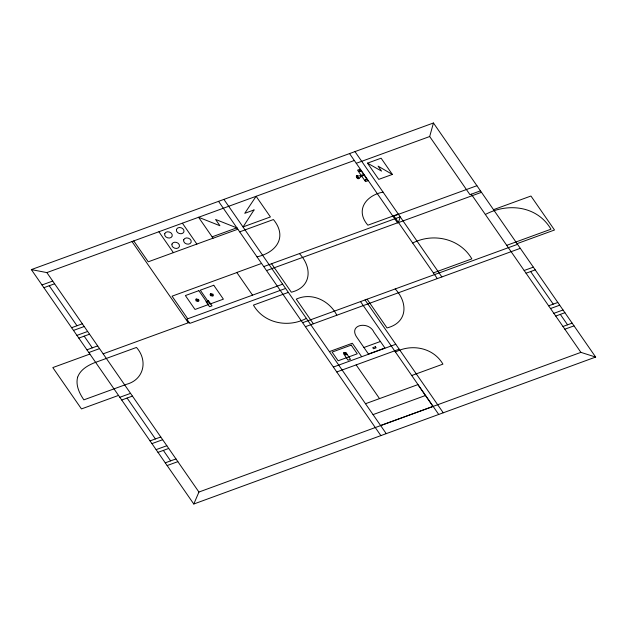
<?xml version="1.0" encoding="UTF-8"?>
<svg xmlns="http://www.w3.org/2000/svg" width="627" height="627" viewBox="0 0 627 627"><rect width="100%" height="100%" fill="white"/><g stroke="black" fill="none" stroke-linecap="round" stroke-linejoin="round"><path stroke-width="0.94" d="M480.47 190.843L469.968 194.668L429.683 136.529L433.445 122.986L31.35 269.602L193.79 504.014L595.65 357.061L433.445 122.986M193.79 504.014L198.931 492.046L580.9 352.366L595.65 357.061M31.35 269.602L46.86 272.596L354.349 160.473M356.301 163.286L429.683 136.529M367.5 163.145L381.098 158.184L392.353 174.424L378.747 179.377L367.5 163.145L381.537 171.108L378.105 166.155L392.353 174.424M41.993 284.964L52.723 281.053M358.362 171.296L360.886 170.379M43.882 287.691L54.612 283.78M363.699 174.447L360.149 175.74L356.277 176.085L356.7 177.77L358.135 178.773C360.251 178.068 361.395 175.137 364.381 175.427M364.655 180.38L367.195 179.494M212.13 236.849L236.881 227.82M213.047 238.174L148.238 261.812L133.755 240.909M237.852 229.216L213.094 238.244L198.563 217.271L219.928 225.728L215.57 219.434L236.951 227.922M239.679 231.857L273.435 219.544C287.683 236.967 276.413 252.563 256.999 256.851M383.034 192.105C366.105 195.342 354.874 210.069 367.861 225.195L398.278 214.105M71.611 327.702L82.333 323.791M73.492 330.421L84.222 326.51M261.569 263.45L236.818 272.479L252.532 295.152M236.873 272.549L172.064 296.179L187.724 318.79M476.912 185.71L393.936 215.97L437.325 278.592M263.755 266.593L400.222 216.832L398.451 222.483L266.522 270.59M76.925 335.374L87.655 331.464M78.814 338.102L89.543 334.191M481.481 192.309L397.573 222.906L349.537 153.584M86.926 349.811L97.655 345.9M88.815 352.531L99.544 348.62M89.88 354.067L52.809 367.579L81.463 408.929L118.527 395.41M282.652 284.172L186.799 319.127L189.762 323.407L285.622 288.451M493.512 209.669L530.951 196.024L554.495 229.999L517.063 243.652M103.157 353.832L189.127 322.482M485.345 214.481C507.87 202.497 537.315 205.805 550.968 229.208L506.734 245.337M412.691 243.041C433.179 232.515 459.983 238.464 471.849 258.88L433.382 272.902M288.342 292.386L253.433 305.114C264.053 323.532 288.255 328.007 306.368 318.398M302.629 322.701L517.541 244.342M305.404 326.698L520.308 248.331M119.828 397.283L130.557 393.372M121.716 400.01L132.438 396.099M524.164 270.496L533.342 267.149M526.053 273.223L535.239 269.869M329.387 351.614L352.327 343.243L361.607 356.63M363.926 347.499L380.424 341.488L384.947 348.016L368.449 354.028L357.445 338.149C347.084 324.574 368.692 320.475 373.896 332.145L380.424 341.488M333.368 367.054L395.786 344.294M336.762 371.952L399.18 349.192M150.049 440.899L160.778 436.988M395.472 352.045C411.759 343.471 433.406 347.664 442.928 364.138L411.735 375.51M151.938 443.626L162.667 439.715M548.641 305.811L557.818 302.465M156.107 449.637L166.837 445.726M550.53 308.539L559.707 305.192M157.996 452.365L168.718 448.454M553.853 313.328L563.03 309.981M555.741 316.055L564.919 312.708M165.254 462.836L175.975 458.925M167.135 465.555L177.864 461.644M562.968 326.479L572.145 323.132M564.849 329.206L574.026 325.86M365.494 403.725L417.896 384.617L432.998 406.414M373.041 414.619L425.443 395.512M380.597 425.514L433.139 406.398M530.646 271.546L553.233 304.142M560.326 314.378L567.553 324.81M471.285 194.19L580.9 352.366M354.968 151.601L441.863 276.938M361.183 175.364L357.562 170.136L360.078 169.219L368.025 180.694L365.51 181.611L361.865 176.344M360.4 175.654L361.081 176.634M395.198 288.945C408.201 302.723 407.73 322.725 387.008 327.929L367.093 299.197M365.055 299.941L443.25 412.793M360.517 301.595L438.712 414.447M299.416 253.59C312.293 267.235 311.885 287.056 291.336 292.221L271.593 263.74M336.832 315.232C329.481 300.647 311.784 291.994 296.281 299.142L313.367 323.791M356.152 364.883L379.5 398.568M223.902 199.394L386.232 433.641M218.541 201.345L380.863 435.6M182.441 223.259L196.894 244.115M158.952 231.825L173.405 252.681M131.991 241.552L188.288 322.787M46.86 272.596L198.931 492.046M49.243 285.74L76.972 325.742M84.175 336.143L92.294 347.852M127.077 398.051L155.41 438.947M163.357 450.405L170.615 460.876M164.697 233.706C163.819 237.649 170.654 239.867 172.213 236.113C173.083 232.162 166.257 229.952 164.697 233.706M171.916 244.122C171.046 248.073 177.872 250.283 179.432 246.529C180.31 242.586 173.475 240.368 171.916 244.122M176.438 229.427C175.56 233.369 182.394 235.58 183.954 231.833C184.824 227.883 177.997 225.673 176.438 229.427M183.656 239.843C182.786 243.793 189.605 245.996 191.172 242.249C192.05 238.307 185.216 236.089 183.656 239.843M77.615 377.219C75.491 385.284 79.386 393.325 83.869 399.854L126.489 384.312C144.077 379.672 148.09 360.447 136.474 347.444L93.846 362.994C87.129 365.815 80.185 370.001 77.615 377.219M356.896 175.709C356.081 178.546 362.045 180.615 356.896 175.709M254.037 209.943L243.08 226.911L270.417 216.942L256.106 196.29L244.742 213.329L254.037 209.943M344.505 352.962L344.419 354.059L345.798 354.302L345.892 353.205L344.505 352.962M196.204 299.008L195.695 299.659L196.055 300.936L198.477 301.368L198.986 300.717L198.634 299.44L196.204 299.008M196.69 299.518L196.604 300.615L197.991 300.858L198.077 299.761L196.69 299.518M211.111 294.259L211.025 295.356L212.404 295.607L212.498 294.502L211.111 294.259M344.019 352.452L343.51 353.103L343.862 354.38L346.292 354.811L346.802 354.161L346.441 352.883L344.019 352.452M210.625 293.75L210.116 294.4L210.468 295.678L212.898 296.109L213.407 295.458L213.047 294.181L210.625 293.75M360.227 171.304C359.436 171.861 359.451 170.152 360.227 171.304M365.768 179.291C364.648 179.33 366.481 180.498 365.768 179.291M198.853 290.662L185.38 295.568L195.005 309.464L208.477 304.55L198.853 290.662M213.768 285.261L200.295 290.176L209.92 304.071L223.392 299.157L213.768 285.261M208.517 300.756L206.04 301.658L209.567 306.744L212.036 305.843L208.517 300.756M351.238 345.124L332.114 352.1L338.133 360.784L357.257 353.808L351.238 345.124M346.982 354.2L344.505 355.101L348.032 360.188L350.509 359.287L346.982 354.2M375.361 346.731L372.744 347.687L373.504 348.784L376.129 347.828L375.361 346.731"/></g></svg>
